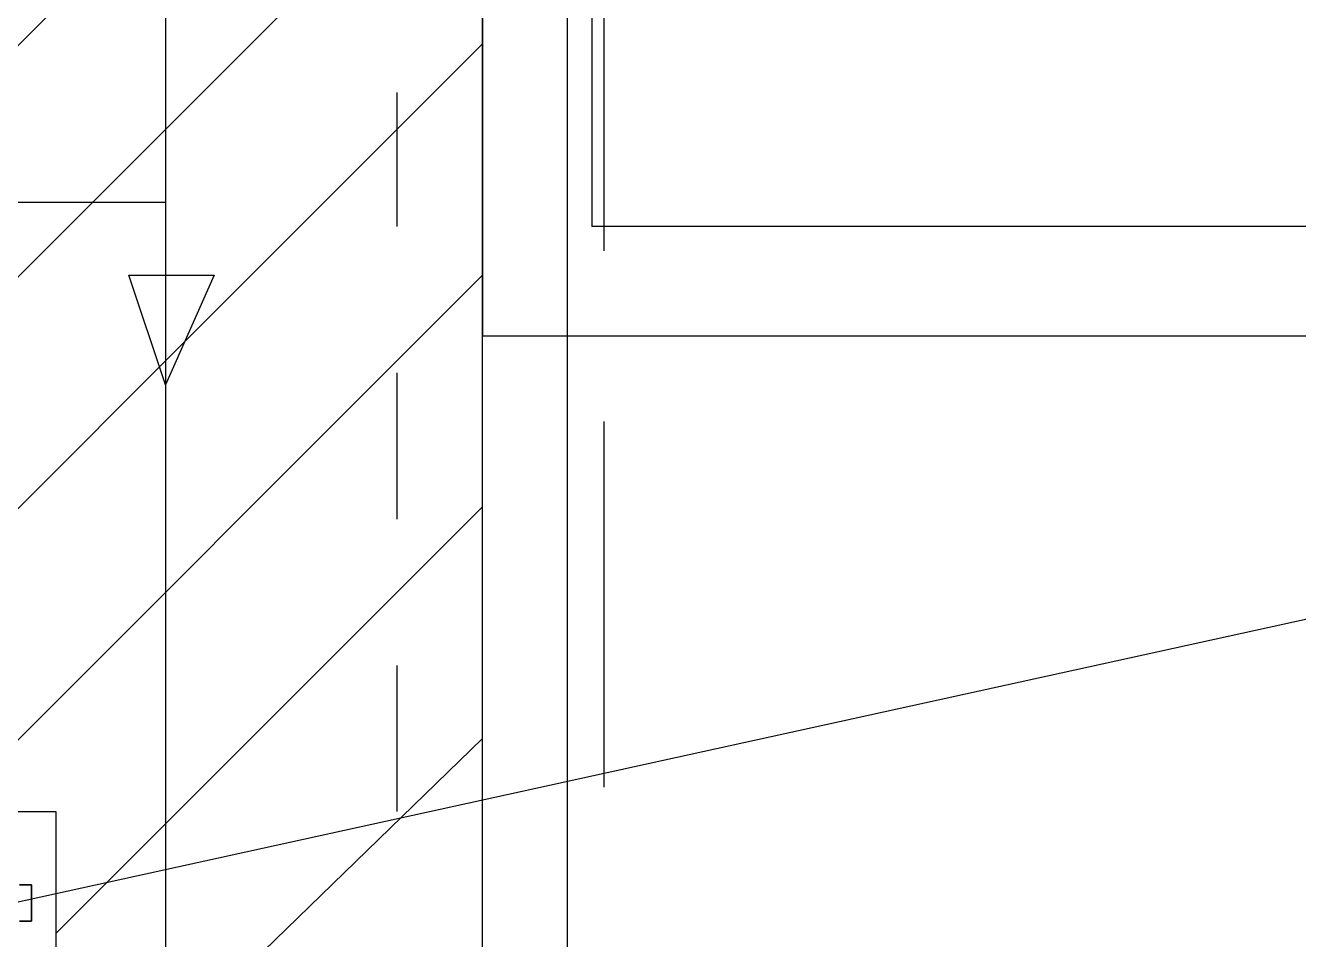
# Model space of a CAD drawing. Header units: metres. Extents: x 1 to 213, y 1 to 147.
# Drawn here: x 84.224 to 85.33, y 99.213 to 100.007 of the extents above; entities that cross this region are included whole.
import ezdxf

# ---------------------------------------------------------------- set-up
doc = ezdxf.new("R2010")
doc.units = ezdxf.units.M
doc.layers.add('00-BASE-ARQUITECTURA', color=8, linetype='Continuous')

msp = doc.modelspace()

# ---------------------------------------------------------------- linework, layer by layer
at = {"layer": '00-BASE-ARQUITECTURA'}
for points in [[(84.6949, 98.5096), (84.6949, 101.0073), (80.4615, 101.0073), (80.5144, 101.0073), (74.0798, 101.0073), (74.0269, 101.0073), (70.6402, 100.9861), (70.6402, 100.0442)], [(84.6208, 98.5096), (84.6208, 100.9332), (80.5356, 100.9332), (80.5356, 99.441), (73.9528, 99.441), (73.9528, 100.9332), (70.7143, 100.912), (70.7143, 100.0442)], [(84.6208, 98.4355), (84.6208, 100.9332), (80.5356, 100.9332), (80.5356, 99.441), (77.4241, 99.441), (73.9528, 99.441), (73.9528, 100.9332), (72.4394, 100.9332)], [(84.6208, 100.9332), (84.6208, 99.7373)], [(84.3456, 100.8485), (84.3456, 99.8537)], [(84.3456, 100.8485), (84.3456, 99.8537)], [(84.3456, 100.8485), (84.3456, 99.8537)], [(84.716, 100.8379), (84.716, 99.8325)], [(83.5518, 99.3245), (84.6208, 100.3934)], [(81.922, 98.7424), (88.7694, 100.2453)], [(83.7529, 99.3245), (84.6208, 100.1924)], [(84.7266, 99.8114), (84.7266, 100.1289)], [(83.954, 99.3245), (84.6208, 99.9913)], [(84.5467, 99.8325), (84.5467, 99.949)], [(71.2223, 99.8537), (84.3456, 99.8537)], [(71.2223, 99.8537), (84.3456, 99.8537)], [(74.5666, 99.8537), (84.3456, 99.8537)], [(84.3456, 99.8537), (84.3456, 99.0811)], [(84.3456, 99.8537), (84.3456, 99.0811)], [(84.3456, 99.8537), (84.3456, 99.0811)], [(84.3456, 99.8537), (84.3456, 99.0811)], [(85.5204, 99.8325), (84.716, 99.8325)], [(84.1551, 99.3245), (84.6208, 99.7902)], [(84.3456, 99.695), (84.3138, 99.7902), (84.3879, 99.7902), (84.3456, 99.695)], [(85.6262, 99.7373), (84.6208, 99.7373)], [(84.5467, 99.5785), (84.5467, 99.7055)], [(84.7266, 99.3457), (84.7266, 99.6632)], [(84.2503, 99.2187), (84.6208, 99.5891)], [(84.5467, 99.3245), (84.5467, 99.4515)], [(84.2503, 99.0282), (84.6208, 99.388)], [(84.2186, 99.261), (84.2292, 99.261), (84.2292, 99.2293), (84.2186, 99.2293)], [(84.2186, 99.2293), (84.2292, 99.2293), (84.2292, 99.261), (84.2186, 99.261)]]:
    msp.add_lwpolyline(points, dxfattribs=at)
msp.add_lwpolyline([(82.684, 99.3245), (84.2503, 99.3245), (84.2503, 98.4355), (82.684, 98.4355)], close=True, dxfattribs=at)

doc.saveas('drawing.dxf')
